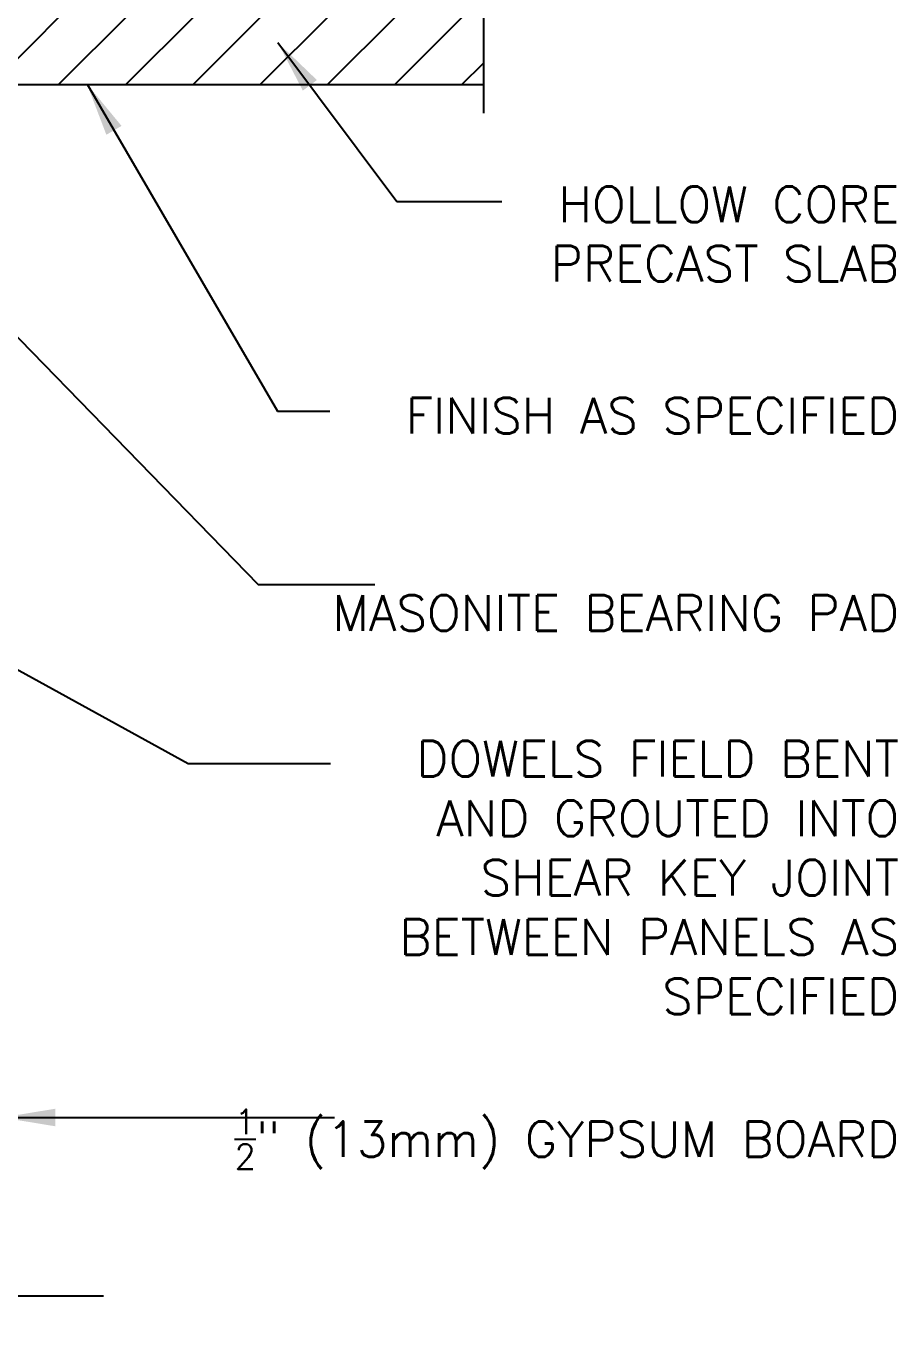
# Model space of a CAD drawing. Header units: inches. Extents: x 253 to 308.2, y 82.2 to 149.8.
# Drawn here: x 289.82 to 308.15, y 105.81 to 133.54 of the extents above; entities that cross this region are included whole.
import ezdxf

# ---------------------------------------------------------------- set-up
doc = ezdxf.new("R2010")
doc.units = ezdxf.units.IN
doc.header["$LTSCALE"] = 0.5
doc.header["$MEASUREMENT"] = 0
for name, color, linetype in [('HATCH', 12, 'Continuous'), ('line25', 2, 'Continuous'), ('LINE9', 9, 'Continuous'), ('TEXT', 4, 'Continuous')]:
    doc.layers.add(name, color=color, linetype=linetype)
doc.styles.add('DIM', font='romans.shx', dxfattribs={"width": 0.7})
doc.styles.add('ROMANS', font='romans.shx', dxfattribs={"height": 0.75})
doc.dimstyles.new('ext_12', dxfattribs={"dimscale": 12, "dimtxt": 0.09375, "dimasz": 0.09375, "dimexe": 0.09375, "dimexo": 0.0625, "dimgap": 0.0625, "dimtad": 1, "dimdec": 1, "dimzin": 3, "dimdsep": 46, "dimlunit": 4, "dimtxsty": 'DIM', "dimcen": 0.09, "dimdle": 0.09375, "dimclrt": 4, "dimadec": 0, "dimazin": 0, "dimtfac": 1, "dimtdec": 1, "dimtmove": 2, "dimatfit": 3, "dimfxl": 1, "dimfrac": 2, "dimtolj": 1, "dimtzin": 0, "dimarcsym": 0})

msp = doc.modelspace()

# ---------------------------------------------------------------- hatches: boundary and pattern name
at = {"layer": 'HATCH'}
h = msp.add_hatch(dxfattribs=at)
h.set_pattern_fill('ANSI31', color=256, scale=8, style=0)
h.set_pattern_definition([(45, (193.1861, -18.746), (-0.707107, 0.707107), [])])
h.paths.add_polyline_path([(299.437, 133.808), (283.203, 133.808), (283.203, 132.308), (299.437, 132.308)])

# ---------------------------------------------------------------- linework, layer by layer
at = {"layer": 'line25'}
for p in [(283.203, 132.308), (288.808, 132.308)]:
    msp.add_line(p, (299.437, 132.308), dxfattribs=at)
at = {"layer": 'LINE9'}
msp.add_line((299.437, 135.319), (299.437, 131.711), dxfattribs=at)
msp.add_lwpolyline([(291.443, 106.81), (281.063, 106.81), (280.063, 105.81), (280.063, 107.81), (279.063, 106.81), (268.683, 106.81)], dxfattribs=at)

# ---------------------------------------------------------------- texts
at = {"layer": 'TEXT', "char_height": 0.75, "attachment_point": 6, "style": 'ROMANS'}
for s, insert, width in [('\\A1;HOLLOW CORE PRECAST SLAB', (308.184, 129.166), 10.94608), ('\\A1;FINISH AS SPECIFIED', (308.184, 125.343), 12.93148), ('MASONITE BEARING PAD', (308.184, 121.188), 12.4225), ('DOWELS FIELD BENT AND GROUTED INTO SHEAR KEY JOINT BETWEEN PANELS AS SPECIFIED', (308.184, 115.619), 13.62291), ('\\A1;{\\H0.7x;\\S1/2;}" (13mm) GYPSUM BOARD', (308.184, 110.114), 13.59481)]:
    msp.add_mtext(s, dxfattribs=dict(at, insert=insert, width=width))

# ---------------------------------------------------------------- leaders
at = {"layer": 'TEXT'}
for points in [[(295.113, 133.195), (297.618, 129.846), (299.825, 129.846)], [(291.099, 132.319), (295.104, 125.437), (296.207, 125.437)], [(284.703, 132.058), (294.701, 121.789), (297.15, 121.789)], [(281.298, 124.57), (293.229, 118.023), (296.22, 118.023)]]:
    msp.add_leader(points, dimstyle='ext_12', override={"dimgap": 0.0625, "dimtad": 0}, dxfattribs=at)
msp.add_leader([(289.307, 110.57), (296.303, 110.57)], dimstyle='ext_12', dxfattribs=at)

doc.saveas('drawing.dxf')
